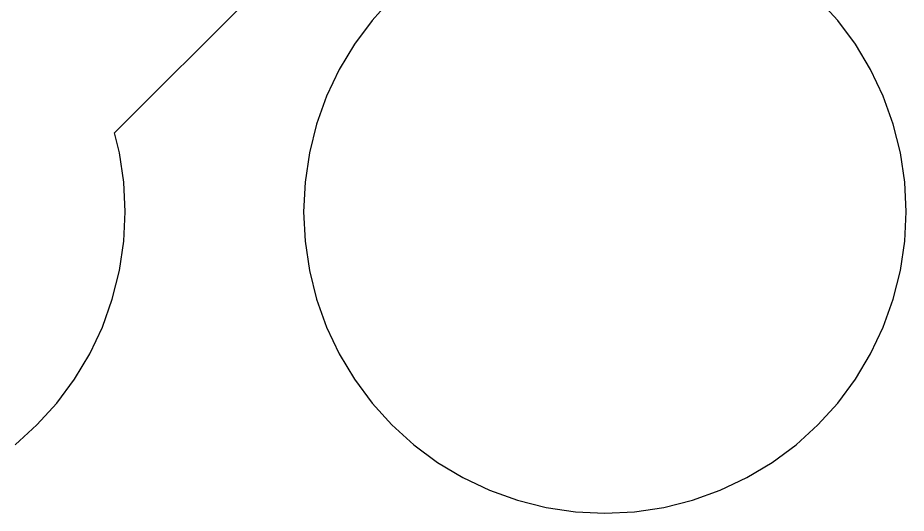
# Model space of a CAD drawing. Extents: x -8 to 8, y -8 to 8.
# Drawn here: x -2.27 to 7.97, y -7.97 to -2.27 of the extents above; entities that cross this region are included whole.
import ezdxf

# ---------------------------------------------------------------- set-up
doc = ezdxf.new("R2010")
doc.units = 0

msp = doc.modelspace()

# ---------------------------------------------------------------- linework, layer by layer
for p, q in [((-1.151, -3.591), (1.184, -1.255)), ((7.18, -2.296), (6.951, -2.044)), ((2.01, -2.081), (1.815, -2.296)), ((1.815, -2.296), (1.612, -2.569)), ((7.382, -2.569), (7.18, -2.296)), ((1.612, -2.569), (1.437, -2.861)), ((7.557, -2.861), (7.382, -2.569)), ((1.437, -2.861), (1.291, -3.169)), ((7.703, -3.169), (7.557, -2.861)), ((1.291, -3.169), (1.177, -3.49)), ((7.818, -3.49), (7.703, -3.169)), ((1.177, -3.49), (1.094, -3.82)), ((7.901, -3.82), (7.818, -3.49)), ((-1.094, -3.82), (-1.151, -3.591)), ((-1.044, -4.157), (-1.094, -3.82)), ((1.094, -3.82), (1.044, -4.157)), ((7.95, -4.157), (7.901, -3.82)), ((-1.027, -4.497), (-1.044, -4.157)), ((1.044, -4.157), (1.027, -4.497)), ((7.967, -4.497), (7.95, -4.157)), ((-1.044, -4.837), (-1.027, -4.497)), ((1.027, -4.497), (1.044, -4.837)), ((7.95, -4.837), (7.967, -4.497)), ((-1.094, -5.174), (-1.044, -4.837)), ((1.044, -4.837), (1.094, -5.174)), ((7.901, -5.174), (7.95, -4.837)), ((-1.177, -5.504), (-1.094, -5.174)), ((1.094, -5.174), (1.177, -5.504)), ((7.818, -5.504), (7.901, -5.174)), ((-1.291, -5.825), (-1.177, -5.504)), ((1.177, -5.504), (1.291, -5.825)), ((7.703, -5.825), (7.818, -5.504)), ((-1.437, -6.133), (-1.291, -5.825)), ((1.291, -5.825), (1.437, -6.133)), ((7.557, -6.133), (7.703, -5.825)), ((-1.612, -6.425), (-1.437, -6.133)), ((1.437, -6.133), (1.612, -6.425)), ((7.382, -6.425), (7.557, -6.133)), ((-1.815, -6.699), (-1.612, -6.425)), ((1.612, -6.425), (1.815, -6.699)), ((7.18, -6.699), (7.382, -6.425)), ((-2.044, -6.951), (-1.815, -6.699)), ((1.815, -6.699), (2.044, -6.951)), ((6.951, -6.951), (7.18, -6.699)), ((-2.296, -7.18), (-2.044, -6.951)), ((2.044, -6.951), (2.296, -7.18)), ((6.699, -7.18), (6.951, -6.951)), ((2.296, -7.18), (2.569, -7.382)), ((6.425, -7.382), (6.699, -7.18)), ((2.569, -7.382), (2.861, -7.557)), ((6.133, -7.557), (6.425, -7.382)), ((2.861, -7.557), (3.169, -7.703)), ((5.825, -7.703), (6.133, -7.557)), ((3.169, -7.703), (3.49, -7.818)), ((5.504, -7.818), (5.825, -7.703)), ((3.49, -7.818), (3.82, -7.901)), ((5.174, -7.901), (5.504, -7.818)), ((3.82, -7.901), (4.157, -7.95)), ((4.157, -7.95), (4.497, -7.967)), ((4.497, -7.967), (4.837, -7.95)), ((4.837, -7.95), (5.174, -7.901))]:
    msp.add_line(p, q)

doc.saveas('drawing.dxf')
